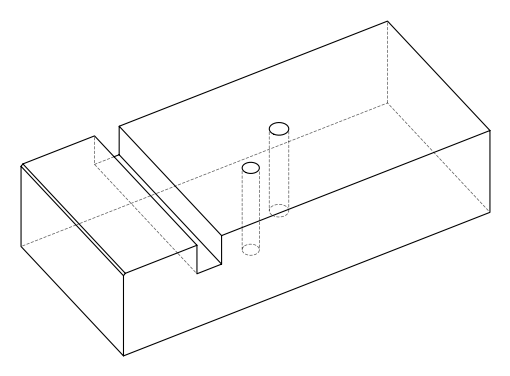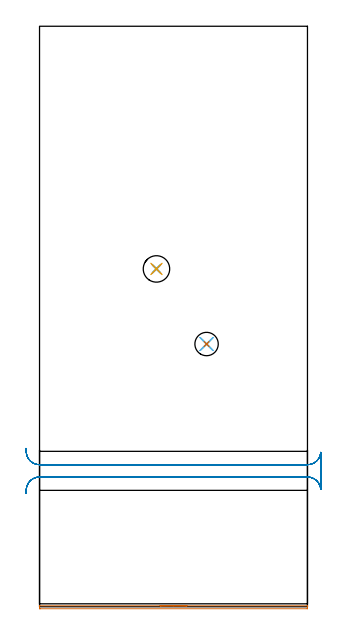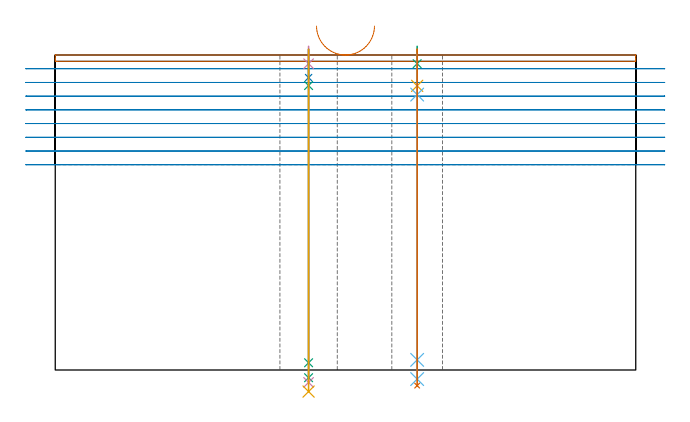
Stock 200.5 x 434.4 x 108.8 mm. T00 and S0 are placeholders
(PLAN: 11 operations, 9 tool changes, 12.4 min)
(1 AREA_MILL | FG_CHAMFER_SURFACE | UGT0205_001 | 1.75 min | 485 mm3)
(2 MILL_RECTANGULAR_SLOT | SLOT_RECTANGULAR | UGT0201_094 | Follow Part, ap 5, ae 75% | 8.04 min | 222029 mm3)
(3 SPOT_DRILL | STEP1HOLE | NXT0321_9005460120000 | 0.05 min | 185 mm3)
(4 SPOT_DRILL_1 | STEP1HOLE_1 | NXT0321_9005460120000 | 0.05 min | 107 mm3)
(5 DRILL_BLIND_HOLE_INTO_CENTER | STEP1HOLE | UGT0301_191 | 0.05 min | 368 mm3)
(6 GUN_DRILL_THROUGH_HOLE | STEP1HOLE | UGT0307_003 | 0.54 min | 3851 mm3)
(7 SPADE_DRILL_TO_ENLARGE_THROUGH_HOLE | STEP1HOLE | UGT0306_008 | 0.47 min | 21730 mm3)
(8 DRILL_BLIND_HOLE_INTO_CENTER_1 | STEP1HOLE_1 | NXT0301_023 | 0.04 min | 108 mm3)
(9 GUN_DRILL_THROUGH_HOLE_1 | STEP1HOLE_1 | UGT0307_001 | 0.49 min | 1952 mm3)
(10 SPADE_DRILL_TO_ENLARGE_THROUGH_HOLE_1 | STEP1HOLE_1 | UGT0306_003 | 0.46 min | 11124 mm3)
(11 DRILL_TO_ENLARGE_THROUGH_HOLE | STEP1HOLE_1 | UGT0301_264 | 0.47 min | 20148 mm3)
(TOOL UGT0205_001 | Chamfer Mill 20 x 3 x 45 deg. | D20 FL50 Z2)
(TOOL UGT0201_094 | End mill 20 mm | D20 FL38 Z4)
(TOOL NXT0321_9005460120000 | NC Spot Drill, 142deg, 12mm, Carbide, Uncoated | D12 PA142 FL30 Z2)
(TOOL UGT0301_191 | Twist Drill 7.1 mm | D7.1 PA118 FL66 Z2)
(TOOL UGT0307_003 | Gun Drill 7 mm | D7 PA130 FL24 Z1)
(TOOL UGT0306_008 | Spade Drill 17.5mm | D17.5 PA132 FL10 Z2)
(TOOL NXT0301_023 | Carbide Drill 5.2mm [860.1-0520-016A1-MM 2214] | D5.2 PA140 FL28 Z2)
(TOOL UGT0307_001 | Gun Drill 5 mm | D5 PA130 FL24 Z1)
(TOOL UGT0306_003 | Spade Drill 12.5mm | D12.5 PA132 FL10 Z2)
(TOOL UGT0301_264 | Twist Drill 19.8 mm | D19.8 PA118 FL140 Z2)
(OP 1 AREA_MILL)
G17 G21 G94 G90
T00 M6
G54
G17 G0 G90 X90.25 Y0.7 S1061 M3
G43 Z118.8 H0
G94 G1 X90.288 Z117.928 F250.
X90.402 Z117.063
X90.591 Z116.212
X90.853 Z115.38
X91.187 Z114.574
X91.59 Z113.8
X92.058 Z113.064
X92.59 Z112.372
X93.179 Z111.729
X93.822 Z111.14
X94.514 Z110.608
X95.25 Z110.14
X96.024 Z109.737
X96.83 Z109.403
X97.662 Z109.141
X98.513 Z108.952
X99.378 Z108.838
X100.25 Z108.8
X200.326
X200.49 Y0.697 Z108.788
X200.497 Y0.61 Z108.702
X200.5 Y0.518 Z108.617
Y0.274 Z108.374
Y-0.4 Z107.694
Y-0.737 Z107.359
X200.497 Y-1.266 Z106.83
X200.495 Y-1.491 Z106.605
X200.444 Y-1.495 Z106.603
X200.205 Y-1.5 Z106.6
X0.621
X0.294 Y-1.499 Z106.601
X0.056 Y-1.495 Z106.603
X0.005 Y-1.491 Z106.605
X0. Y-1.266 Z106.83
Y-0.737 Z107.359
Y-0.4 Z107.694
Y0.518 Z108.617
X0.003 Y0.61 Z108.702
X0.01 Y0.697 Z108.788
X0.174 Y0.7 Z108.8
X100.25
X101.122 Z108.838
X101.986 Z108.952
X102.838 Z109.141
X103.67 Z109.403
X104.476 Z109.737
X105.25 Z110.14
X105.986 Z110.608
X106.678 Z111.14
X107.321 Z111.729
X107.91 Z112.372
X108.441 Z113.064
X108.91 Z113.8
X109.313 Z114.574
X109.647 Z115.38
X109.909 Z116.212
X110.098 Z117.063
X110.212 Z117.928
X110.25 Z118.8
M5
M2
(OP 2 MILL_RECTANGULAR_SLOT)
G17 G21 G94 G90
T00 M6
G54
G17 G0 G90 X-10.202 Y84.883 S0 M3
G43 Z118.8 H0
Z104.062
G94 G1 X-9.97 Y87.874 F250.
G2 X0. Y97.1 R10. F500.
G1 X200.5
G2 X210.47 Y87.874 R10.
G1 X210.5
Y115.526
X210.47
G2 X200.5 Y106.3 R10.
G1 X0.
G2 X-9.97 Y115.526 R10.
G1 X-10.202 Y118.517 F250.
G0 Y84.883 Z99.325
G1 X-9.97 Y87.874
G2 X0. Y97.1 R10. F500.
G1 X200.5
G2 X210.47 Y87.874 R10.
G1 X210.5
Y115.526
X210.47
G2 X200.5 Y106.3 R10.
G1 X0.
G2 X-9.97 Y115.526 R10.
G1 X-10.202 Y118.517 F250.
G0 Y84.883 Z94.587
G1 X-9.97 Y87.874
G2 X0. Y97.1 R10. F500.
G1 X200.5
G2 X210.47 Y87.874 R10.
G1 X210.5
Y115.526
X210.47
G2 X200.5 Y106.3 R10.
G1 X0.
G2 X-9.97 Y115.526 R10.
G1 X-10.202 Y118.517 F250.
G0 Y84.883 Z89.85
G1 X-9.97 Y87.874
G2 X0. Y97.1 R10. F500.
G1 X200.5
G2 X210.47 Y87.874 R10.
G1 X210.5
Y115.526
X210.47
G2 X200.5 Y106.3 R10.
G1 X0.
G2 X-9.97 Y115.526 R10.
G1 X-10.202 Y118.517 F250.
G0 Y84.883 Z85.112
G1 X-9.97 Y87.874
G2 X0. Y97.1 R10. F500.
G1 X200.5
G2 X210.47 Y87.874 R10.
G1 X210.5
Y115.526
X210.47
G2 X200.5 Y106.3 R10.
G1 X0.
G2 X-9.97 Y115.526 R10.
G1 X-10.202 Y118.517 F250.
G0 Y84.883 Z80.375
G1 X-9.97 Y87.874
G2 X0. Y97.1 R10. F500.
G1 X200.5
G2 X210.47 Y87.874 R10.
G1 X210.5
Y115.526
X210.47
G2 X200.5 Y106.3 R10.
G1 X0.
G2 X-9.97 Y115.526 R10.
G1 X-10.202 Y118.517 F250.
G0 Y84.883 Z75.637
G1 X-9.97 Y87.874
G2 X0. Y97.1 R10. F500.
G1 X200.5
G2 X210.47 Y87.874 R10.
G1 X210.5
Y115.526
X210.47
G2 X200.5 Y106.3 R10.
G1 X0.
G2 X-9.97 Y115.526 R10.
G1 X-10.202 Y118.517 F250.
G0 Y84.883 Z70.9
G1 X-9.97 Y87.874
G2 X0. Y97.1 R10. F500.
G1 X200.5
G2 X210.47 Y87.874 R10.
G1 X210.5
Y115.526
X210.47
G2 X200.5 Y106.3 R10.
G1 X0.
G2 X-9.97 Y115.526 R10.
G1 X-10.202 Y118.517 F250.
G0 Z118.8
M5
M2
(OP 3 SPOT_DRILL)
G17 G21 G94 G90
T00 M6
G54
G17 G0 G90 X125. Y196.6 S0 M3
G43 Z118.8 H0
G94 G81 G98 Z105.8 F250. R111.8
G80
M5
M2
(OP 4 SPOT_DRILL_1)
G17 G21 G94 G90
T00 M6
G54
G17 G0 G90 X87.5 Y252.8 S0 M3
G43 Z118.8 H0
G94 G81 G98 Z105.8 F250. R111.8
G80
M5
M2
(OP 5 DRILL_BLIND_HOLE_INTO_CENTER)
G17 G21 G94 G90
T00 M6
G54
G17 G0 G90 X125. Y196.6 S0 M3
G43 Z118.8 H0
G94 G81 G98 Z98.15 F250. R110.8
G80
M5
M2
(OP 6 GUN_DRILL_THROUGH_HOLE)
G17 G21 G94 G90
T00 M6
G54
G17 G0 G90 X125. Y196.6 M8
G43 Z118.8 H0
Z109.546
S716 M3
G94 G1 Z95.121 F125. M26
G4 X.084
Z3.5 F250.
G4 X.084
Z-3.132 F125.
G4 X.084
M5
M9
G0 Z109.546
Z118.8
M2
(OP 7 SPADE_DRILL_TO_ENLARGE_THROUGH_HOLE)
G17 G21 G94 G90
T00 M6
G54
G17 G0 G90 X125. Y196.6 S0 M3
G43 Z118.8 H0
G94 G73 G98 Z-5.396 F250. Q16.314 R110.8
G80
M5
M2
(OP 8 DRILL_BLIND_HOLE_INTO_CENTER_1)
G17 G21 G94 G90
T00 M6
G54
G17 G0 G90 X87.5 Y252.8 S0 M3
G43 Z118.8 H1
G94 G81 G98 Z101. F250. R110.8
G80
M5
M2
(OP 9 GUN_DRILL_THROUGH_HOLE_1)
G17 G21 G94 G90
T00 M6
G54
G17 G0 G90 X87.5 Y252.8 M8
G43 Z118.8 H0
Z106.662
S716 M3
G94 G1 Z98.244 F125. M26
G4 X.084
Z2.5 F250.
G4 X.084
Z-2.666 F125.
G4 X.084
M5
M9
G0 Z106.662
Z118.8
M2
(OP 10 SPADE_DRILL_TO_ENLARGE_THROUGH_HOLE_1)
G17 G21 G94 G90
T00 M6
G54
G17 G0 G90 X87.5 Y252.8 S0 M3
G43 Z118.8 H0
G94 G73 G98 Z-4.283 F250. Q11.308 R110.8
G80
M5
M2
(OP 11 DRILL_TO_ENLARGE_THROUGH_HOLE)
G17 G21 G94 G90
T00 M6
G54
G17 G0 G90 X87.5 Y252.8 S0 M3
G43 Z118.8 H0
G94 G73 G98 Z-7.449 F250. Q19.375 R110.8
G80
M5
M2
